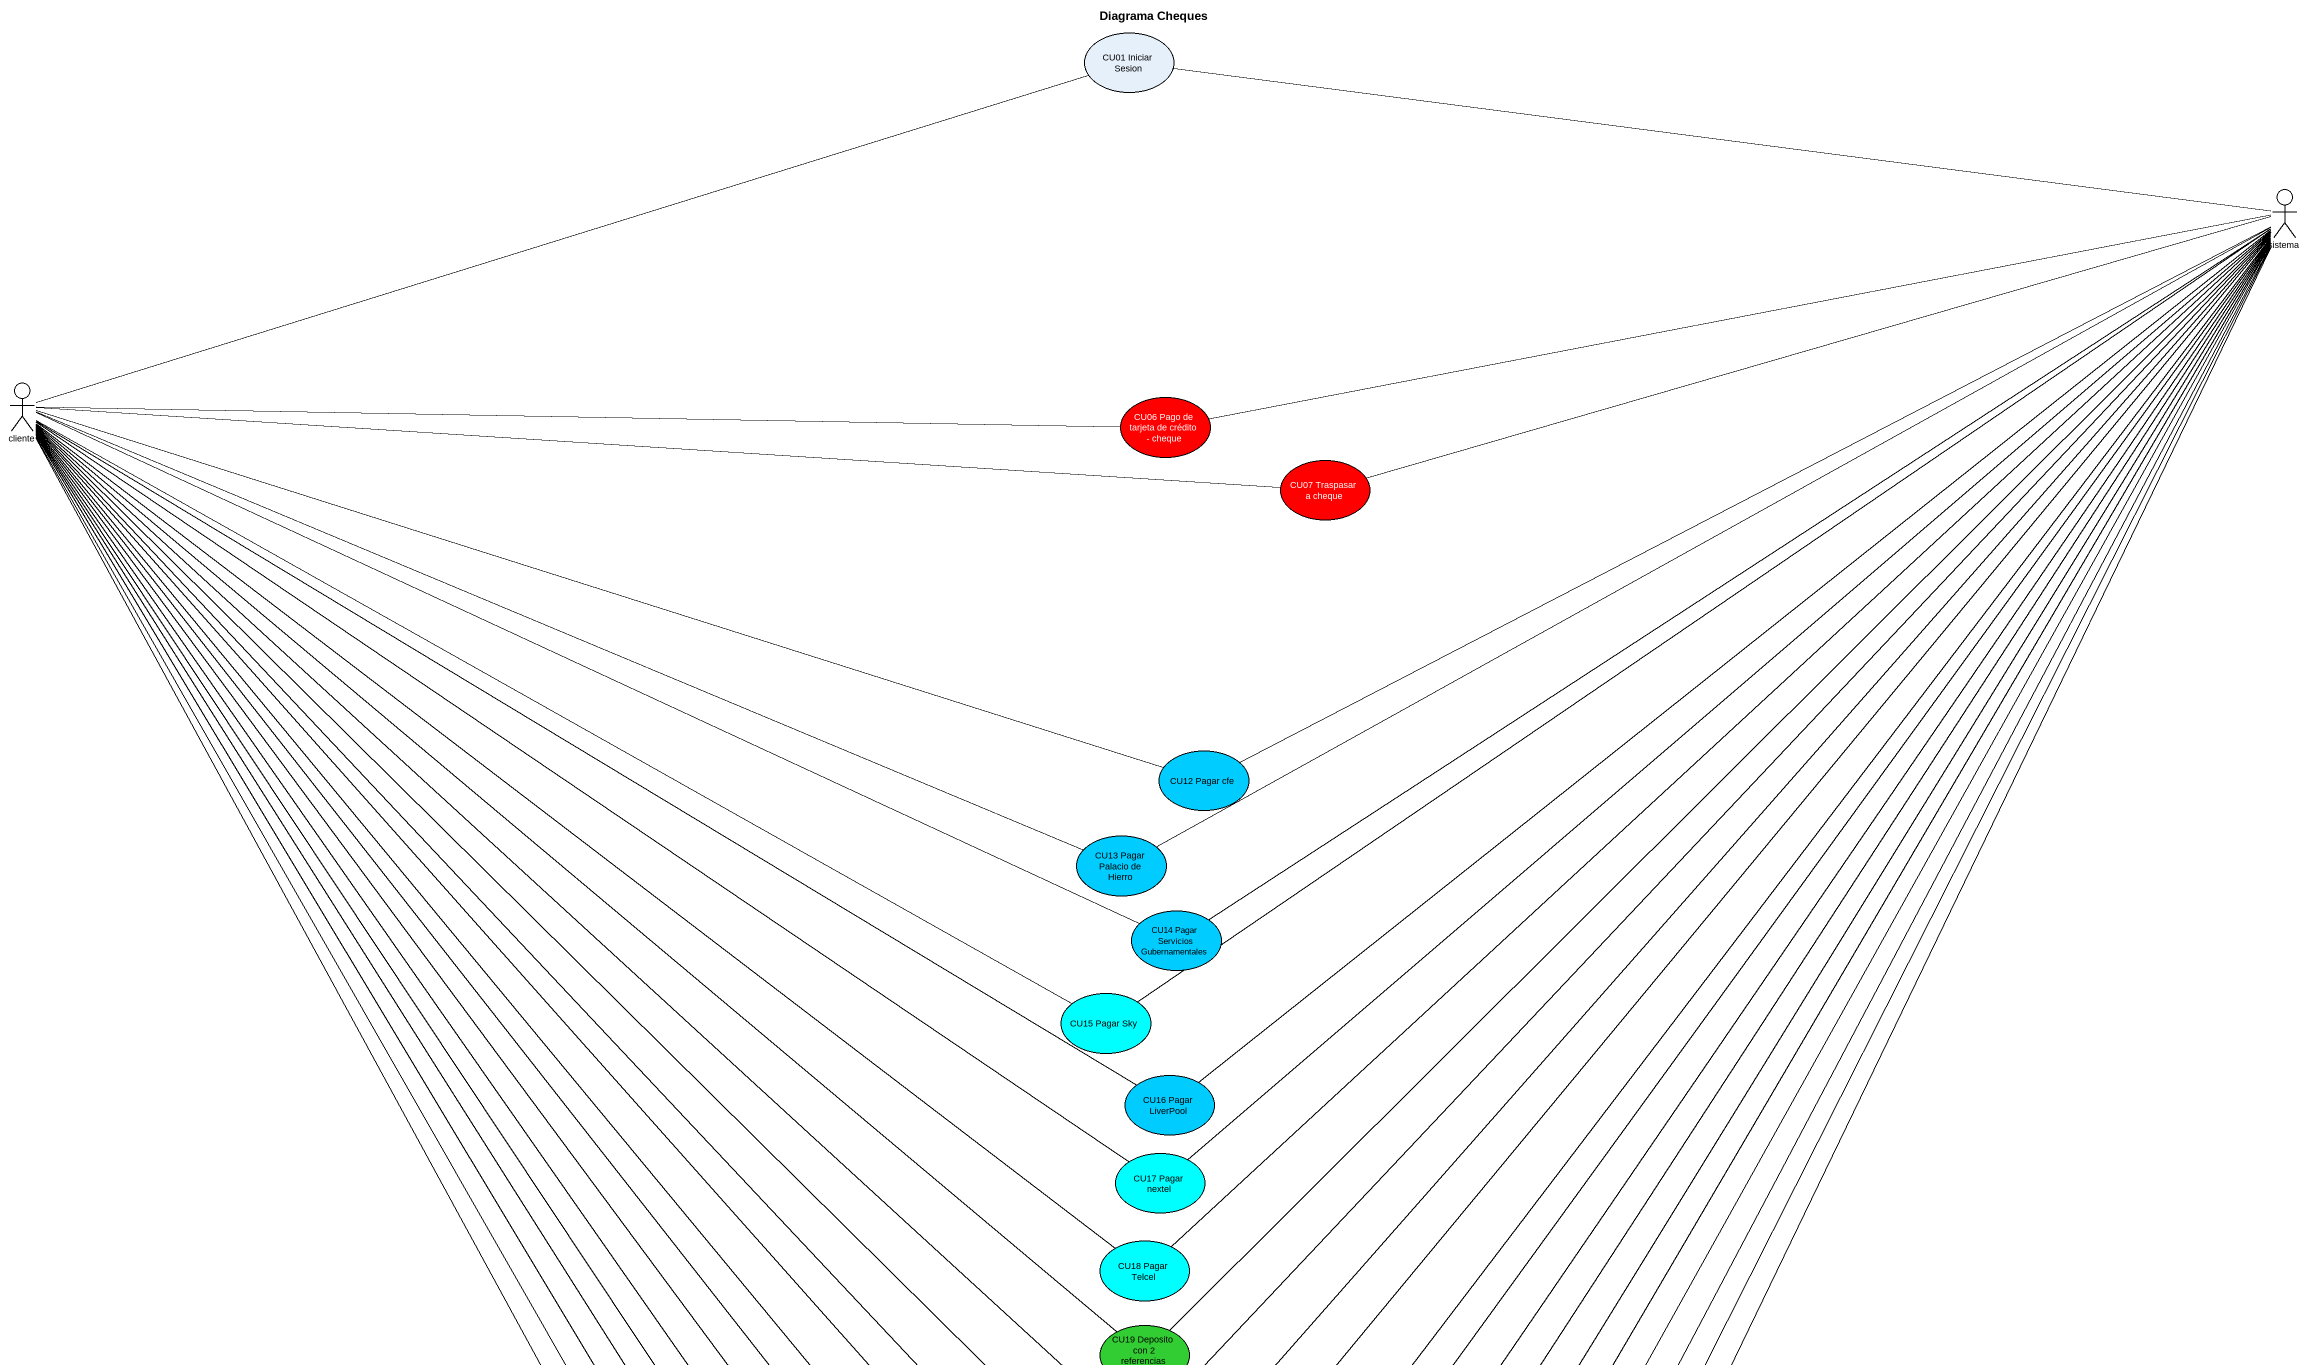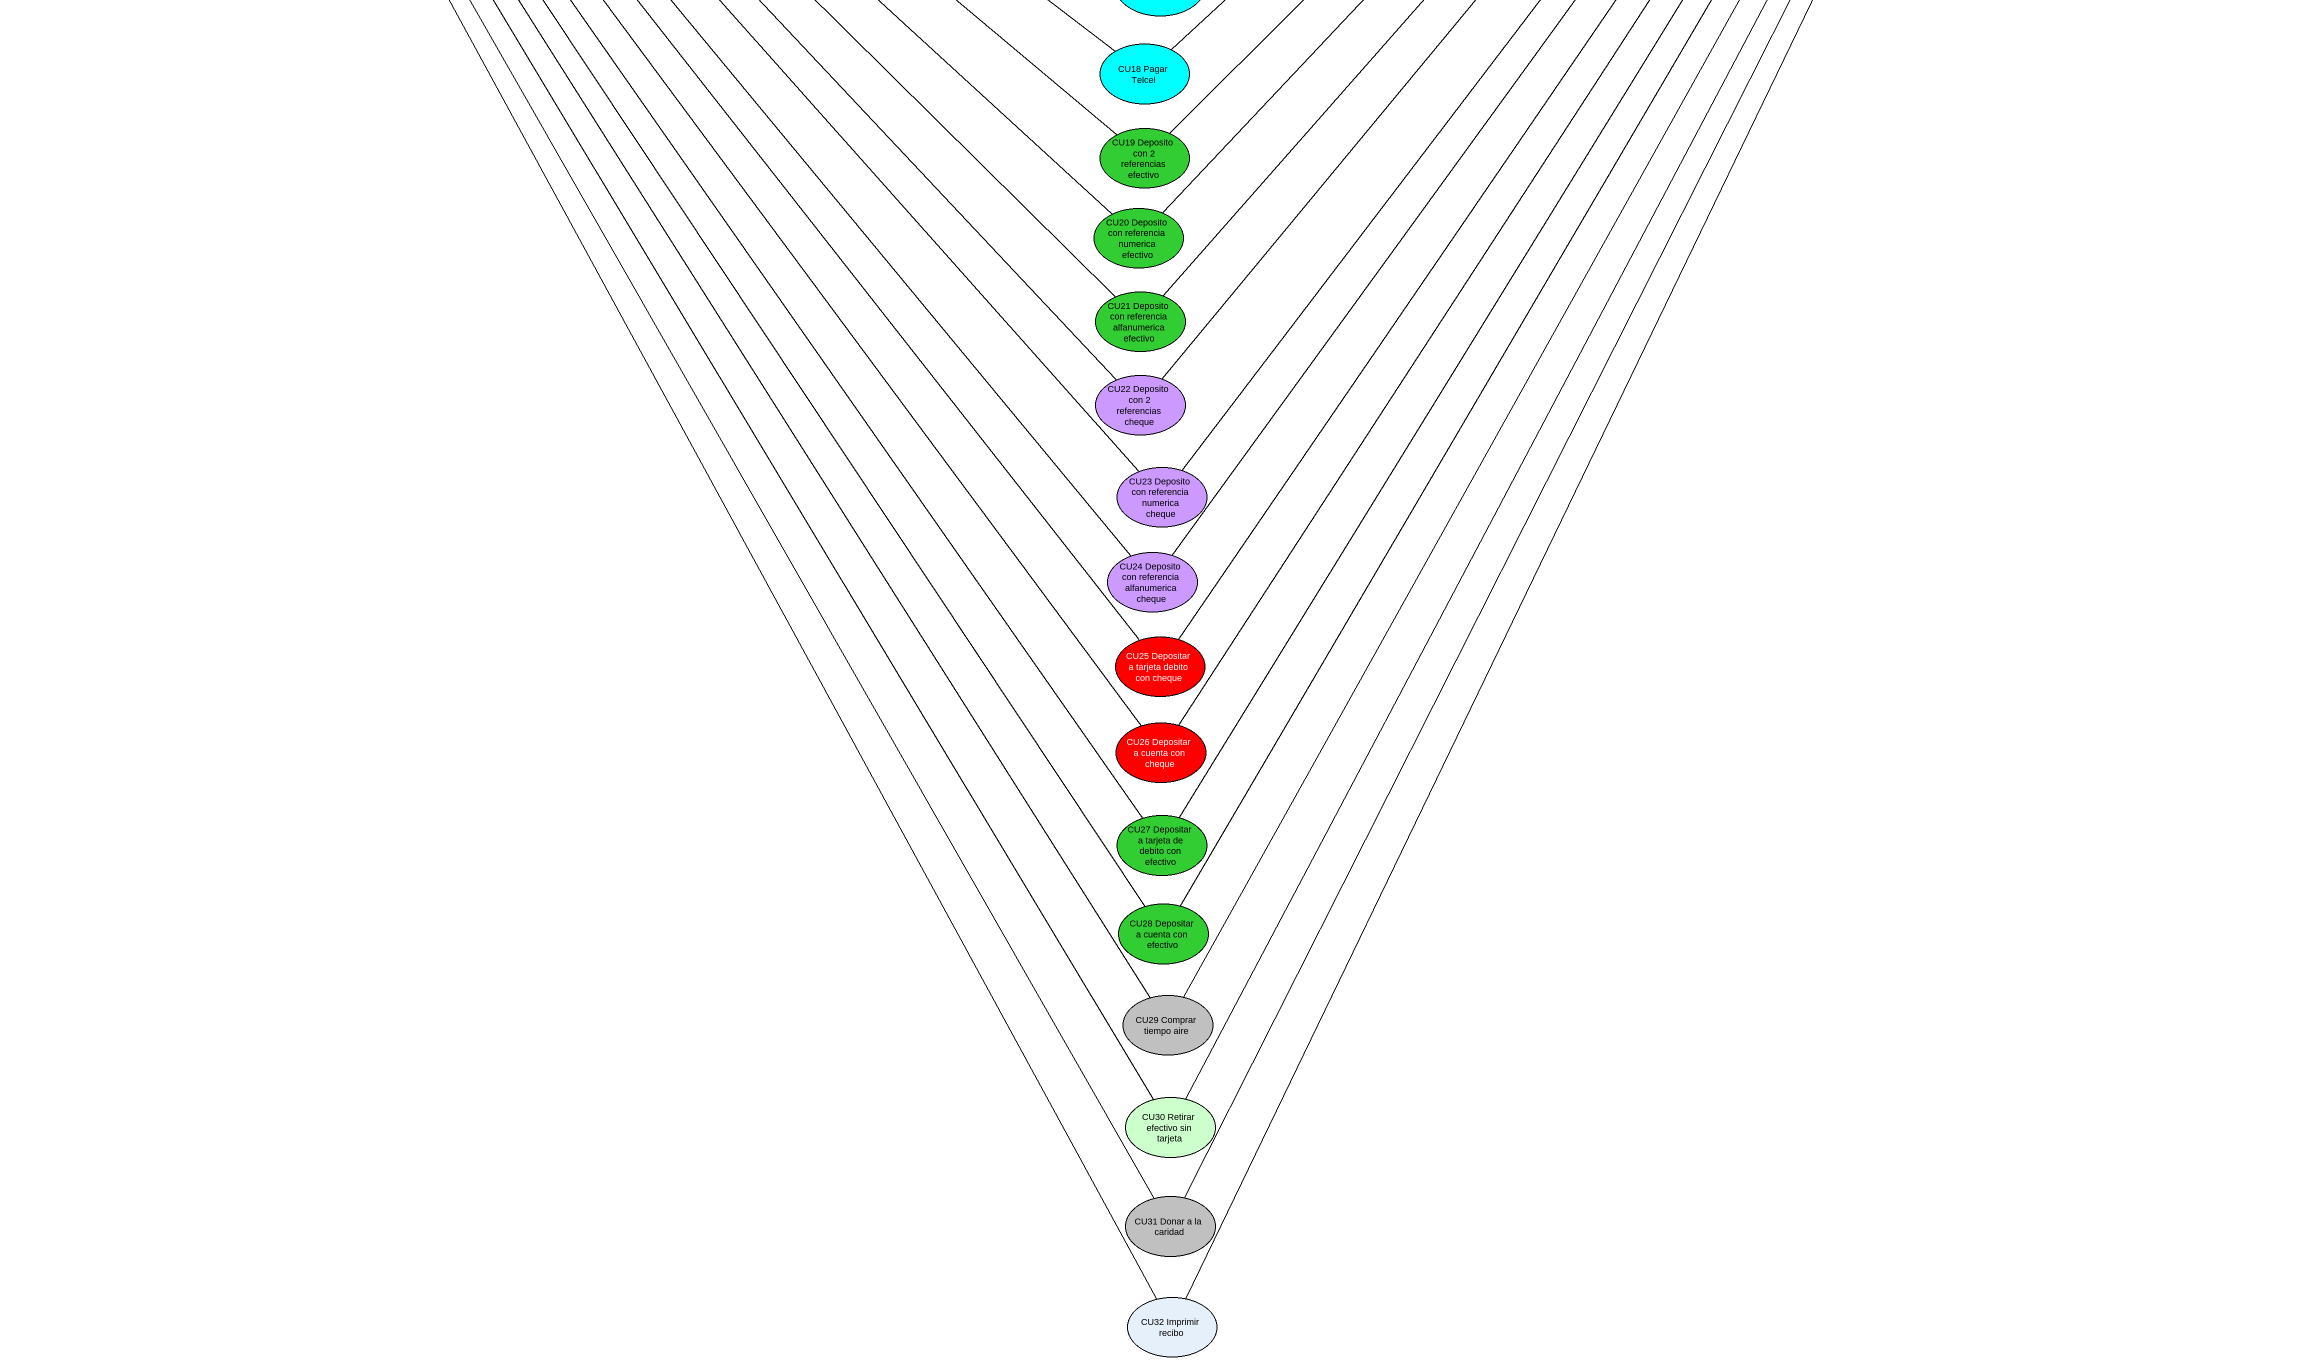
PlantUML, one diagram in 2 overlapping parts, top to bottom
@startuml
title Diagrama Cheques
usecase "CU01 Iniciar Sesion" as CU01_Iniciar_Sesion
actor sistema
actor cliente
usecase "CU06 Pago de tarjeta de crédito - cheque" as CU06_Pago_de_tarjeta_de #FF0000
usecase "CU07 Traspasar a cheque" as CU07_Traspasar_a_cheque #FF0000
usecase "CU12 Pagar cfe" as CU12_Pagar_cfe #00CCFF
usecase "CU13 Pagar Palacio de Hierro" as CU13_Pagar_Palacio_de_Hierro #00CCFF
usecase "CU14 Pagar Servicios Gubernamentales" as CU14_Pagar_Servicios #00CCFF
usecase "CU15 Pagar Sky" as CU15_Pagar_Sky #00FFFF
usecase "CU16 Pagar LiverPool" as CU16_Pagar_LiverPool #00CCFF
usecase "CU17 Pagar nextel" as CU17_Pagar_nextel #00FFFF
usecase "CU18 Pagar Telcel" as CU18_Pagar_Telcel #00FFFF
usecase "CU19 Deposito con 2 referencias efectivo" as CU19_Deposito_con_2 #32CD32
usecase "CU20 Deposito con referencia numerica efectivo" as CU20_Deposito_con #32CD32
usecase "CU21 Deposito con referencia alfanumerica efectivo" as CU21_Deposito_con #32CD32
usecase "CU22 Deposito con 2 referencias cheque" as CU22_Deposito_con_2 #CC99FF
usecase "CU23 Deposito con referencia numerica cheque" as CU23_Deposito_con #CC99FF
usecase "CU24 Deposito con referencia alfanumerica cheque" as CU24_Deposito_con #CC99FF
usecase "CU25 Depositar a tarjeta debito con cheque" as CU25_Depositar_a_tarjeta #FF0000
usecase "CU26 Depositar a cuenta con cheque" as CU26_Depositar_a_cuenta_con #FF0000
usecase "CU27 Depositar a tarjeta de debito con efectivo" as CU27_Depositar_a_tarjeta_de #32CD32
usecase "CU28 Depositar a cuenta con efectivo" as CU28_Depositar_a_cuenta_con #32CD32
usecase "CU29 Comprar tiempo aire" as CU29_Comprar_tiempo_aire #C0C0C0
usecase "CU30 Retirar efectivo sin tarjeta" as CU30_Retirar_efectivo_sin #CCFFCC
usecase "CU31 Donar a la caridad" as CU31_Donar_a_la_caridad #C0C0C0
usecase "CU32 Imprimir recibo" as CU32_Imprimir_recibo
sistema -left- CU01_Iniciar_Sesion
sistema -left- CU06_Pago_de_tarjeta_de
sistema -left- CU07_Traspasar_a_cheque
sistema -- CU18_Pagar_Telcel
cliente -right- CU01_Iniciar_Sesion
cliente -right- CU06_Pago_de_tarjeta_de
cliente -right- CU07_Traspasar_a_cheque
cliente -right- CU16_Pagar_LiverPool
cliente -- CU18_Pagar_Telcel
CU12_Pagar_cfe -right- sistema
CU12_Pagar_cfe -left- cliente
CU13_Pagar_Palacio_de_Hierro -right- sistema
CU13_Pagar_Palacio_de_Hierro -left- cliente
CU14_Pagar_Servicios -right- sistema
CU14_Pagar_Servicios -left- cliente
CU15_Pagar_Sky -right- sistema
CU15_Pagar_Sky -left- cliente
CU16_Pagar_LiverPool -up- sistema
CU17_Pagar_nextel -up- sistema
CU17_Pagar_nextel -up- cliente
CU19_Deposito_con_2 -up- sistema
CU19_Deposito_con_2 -up- cliente
CU20_Deposito_con -up- sistema
CU20_Deposito_con -up- cliente
CU21_Deposito_con -up- sistema
CU21_Deposito_con -up- cliente
CU22_Deposito_con_2 -up- sistema
CU22_Deposito_con_2 -up- cliente
CU23_Deposito_con -up- sistema
CU23_Deposito_con -up- cliente
CU24_Deposito_con -up- sistema
CU24_Deposito_con -up- cliente
CU25_Depositar_a_tarjeta -up- sistema
CU25_Depositar_a_tarjeta -up- cliente
CU26_Depositar_a_cuenta_con -up- sistema
CU26_Depositar_a_cuenta_con -up- cliente
CU27_Depositar_a_tarjeta_de -up- sistema
CU27_Depositar_a_tarjeta_de -up- cliente
CU28_Depositar_a_cuenta_con -up- sistema
CU28_Depositar_a_cuenta_con -up- cliente
CU29_Comprar_tiempo_aire -up- sistema
CU29_Comprar_tiempo_aire -up- cliente
CU30_Retirar_efectivo_sin -up- sistema
CU30_Retirar_efectivo_sin -up- cliente
CU31_Donar_a_la_caridad -up- sistema
CU31_Donar_a_la_caridad -up- cliente
CU32_Imprimir_recibo -up- sistema
CU32_Imprimir_recibo -up- cliente
@enduml
